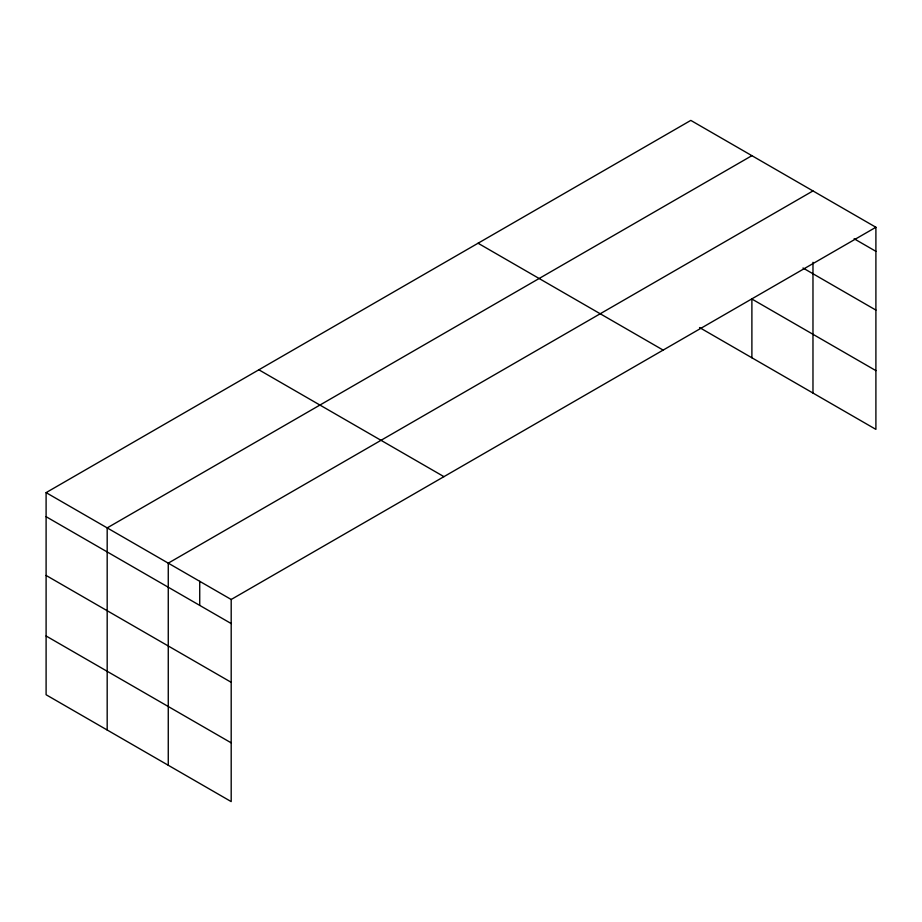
<?xml version="1.0" encoding="UTF-8"?>
<svg xmlns="http://www.w3.org/2000/svg" width="922" height="922" viewBox="0 0 922 922"><rect width="100%" height="100%" fill="white"/><g stroke="black" fill="none" stroke-linecap="round" stroke-linejoin="round"><path stroke-width="1.38" d="M46.1 492.625L231.192 599.484L231.192 801.598L46.1 694.739L46.1 492.625L690.808 120.402L875.9 227.261L875.9 429.375L699.533 327.552M751.891 155.668L107.183 527.891L107.183 730.005M812.974 190.935L168.265 563.146L168.265 765.26M231.192 599.484L875.9 227.261M854.118 238.763L875.9 251.337M802.993 268.002L875.9 310.092M875.9 370.621L751.891 299.028L751.891 357.782M478.057 243.235L663.149 350.095M258.851 369.791L443.943 476.651M46.1 516.7L231.192 623.56M46.1 575.455L231.192 682.315M46.1 635.984L231.192 742.844M812.974 262.297L812.974 393.049M199.728 581.321L199.728 605.397"/></g></svg>
